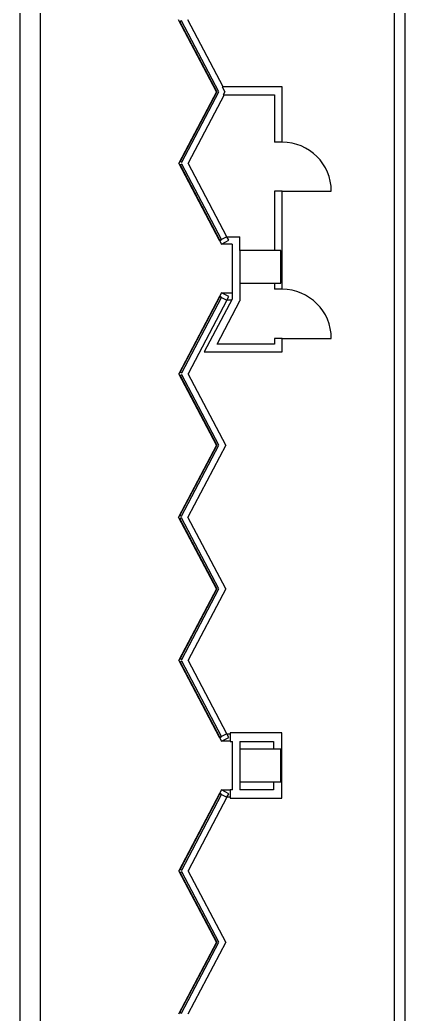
# Model space of a CAD drawing. Extents: x 15208 to 50586, y -518 to 56414.
# Drawn here: x 21842 to 26550, y 23604 to 35764 of the extents above; entities that cross this region are included whole.
import ezdxf

# ---------------------------------------------------------------- set-up
doc = ezdxf.new("R2010")
doc.units = 0
for name, color, linetype in [('A-Column__Concrete', 7, 'CONTINUOUS'), ('A-Door', 252, 'CONTINUOUS'), ('A-Wall__Brick', 7, 'CONTINUOUS'), ('A-Wall__Stud', 252, 'CONTINUOUS'), ('A-Window', 7, 'CONTINUOUS')]:
    doc.layers.add(name, color=color, linetype=linetype)

msp = doc.modelspace()

# ---------------------------------------------------------------- linework, layer by layer
at = {"layer": 'A-Column__Concrete'}
for p, q in [((24532, 32943), (24532, 32543)), ((25032, 32943), (24532, 32943)), ((25032, 32543), (25032, 32943)), ((24532, 32543), (25032, 32543)), ((24532, 26844), (24532, 26444)), ((25032, 26844), (24532, 26844)), ((25032, 26444), (25032, 26844)), ((24532, 26444), (25032, 26444))]:
    msp.add_line(p, q, dxfattribs=at)
at = {"layer": 'A-Door'}
for p, q in [((25048, 33669), (25648, 33669)), ((25048, 31869), (25648, 31869))]:
    msp.add_line(p, q, dxfattribs=at)
at = {"layer": 'A-Door', "color": 252}
for centre in [(25048, 33669), (25048, 31869)]:
    msp.add_arc(centre, 600, 0, 90, dxfattribs=at)
at = {"layer": 'A-Wall__Brick'}
for p, q in [((26422, 17184), (26422, 35945)), ((26550, 17184), (26550, 35945)), ((25048, 34945), (24314, 34945)), ((24314, 34945), (24346, 34884)), ((25048, 34269), (25048, 34945)), ((24346, 34884), (24327, 34849)), ((24327, 34849), (24952, 34849)), ((24952, 34849), (24952, 34269)), ((25048, 34269), (24952, 34269)), ((24952, 33669), (24952, 32943)), ((25048, 33669), (24952, 33669)), ((25048, 32469), (25048, 33669)), ((24372, 33111), (24532, 33111)), ((24532, 32943), (24532, 33111)), ((24435, 33021), (24307, 33021)), ((24435, 33021), (24435, 32349)), ((24532, 32543), (24532, 32328)), ((24952, 32543), (24952, 32469)), ((25048, 32469), (24952, 32469)), ((24435, 32349), (24095, 31703)), ((24254, 31799), (24532, 32328)), ((24952, 31869), (24952, 31799)), ((25048, 31869), (24952, 31869)), ((25048, 31703), (25048, 31869)), ((24952, 31799), (24254, 31799)), ((24095, 31703), (25048, 31703)), ((25045, 27044), (24410, 27044)), ((24410, 27044), (24410, 26939)), ((25045, 26244), (25045, 27044)), ((24410, 26939), (24442, 26939)), ((24442, 26349), (24442, 26939)), ((24532, 26939), (24940, 26939)), ((24532, 26939), (24532, 26844)), ((24940, 26939), (24940, 26844)), ((24532, 26444), (24532, 26349)), ((24940, 26444), (24940, 26349)), ((24442, 26349), (24410, 26349)), ((24410, 26349), (24410, 26244)), ((24940, 26349), (24532, 26349)), ((24410, 26244), (25045, 26244))]:
    msp.add_line(p, q, dxfattribs=at)
at = {"layer": 'A-Wall__Stud'}
for p, q in [((21842, 41889), (21842, -516)), ((22095, -263), (22095, 41889))]:
    msp.add_line(p, q, dxfattribs=at)
at = {"layer": 'A-Window'}
for p, q in [((24244, 34884), (23781, 35764)), ((23817, 35753), (23796, 35742)), ((24275, 34884), (23817, 35753)), ((24325, 34945), (23894, 35764)), ((23796, 35742), (24248, 34884)), ((24244, 34884), (23785, 34012)), ((24248, 34884), (23800, 34034)), ((23821, 34022), (24275, 34884)), ((24339, 34849), (23898, 34012)), ((24283, 33066), (23785, 34012)), ((23800, 34034), (23821, 34022)), ((23821, 34001), (23800, 33990)), ((23800, 33990), (24286, 33067)), ((24307, 33078), (23821, 34001)), ((24372, 33112), (23898, 34012)), ((24372, 33112), (24283, 33066)), ((24286, 33067), (24307, 33078)), ((24395, 33068), (24372, 33112)), ((24283, 33066), (24306, 33021)), ((24306, 33021), (24395, 33068)), ((24283, 32382), (23785, 31436)), ((24286, 32381), (23800, 31458)), ((23821, 31446), (24307, 32370)), ((24306, 32426), (24283, 32382)), ((24283, 32382), (24372, 32336)), ((24307, 32370), (24286, 32381)), ((24395, 32380), (24306, 32426)), ((24307, 32427), (24435, 32427)), ((24372, 32336), (24395, 32380)), ((24372, 32336), (23898, 31436)), ((24428, 32337), (24372, 32337)), ((24244, 30564), (23785, 31436)), ((23800, 31458), (23821, 31446)), ((23821, 31425), (23800, 31414)), ((23800, 31414), (24247, 30564)), ((24274, 30564), (23821, 31425)), ((24357, 30564), (23898, 31436)), ((24244, 30564), (23781, 29684)), ((24247, 30564), (23796, 29706)), ((23817, 29695), (24274, 30564)), ((24357, 30564), (23894, 29684)), ((24244, 28804), (23781, 29684)), ((23796, 29706), (23817, 29695)), ((23817, 29673), (23796, 29662)), ((24275, 28804), (23817, 29673)), ((24357, 28804), (23894, 29684)), ((23796, 29662), (24248, 28804)), ((24244, 28804), (23785, 27932)), ((24248, 28804), (23800, 27954)), ((23821, 27942), (24275, 28804)), ((24357, 28804), (23898, 27932)), ((24283, 26986), (23785, 27932)), ((23800, 27954), (23821, 27942)), ((23821, 27921), (23800, 27910)), ((23800, 27910), (24286, 26987)), ((24307, 26998), (23821, 27921)), ((24372, 27032), (23898, 27932)), ((24372, 27032), (24283, 26986)), ((24286, 26987), (24307, 26998)), ((24395, 26988), (24372, 27032)), ((24372, 27031), (24410, 27031)), ((24283, 26986), (24306, 26941)), ((24306, 26941), (24395, 26988)), ((24410, 26941), (24307, 26941)), ((24283, 26302), (23785, 25356)), ((24286, 26301), (23800, 25378)), ((23821, 25366), (24307, 26290)), ((24306, 26346), (24283, 26302)), ((24283, 26302), (24372, 26256)), ((24307, 26290), (24286, 26301)), ((24395, 26300), (24306, 26346)), ((24307, 26347), (24410, 26347)), ((24372, 26256), (24395, 26300)), ((24372, 26256), (23898, 25356)), ((24410, 26257), (24372, 26257)), ((24244, 24484), (23785, 25356)), ((23800, 25378), (23821, 25366)), ((23821, 25345), (23800, 25334)), ((23800, 25334), (24247, 24484)), ((24274, 24484), (23821, 25345)), ((24357, 24484), (23898, 25356)), ((24244, 24484), (23781, 23604)), ((24247, 24484), (23796, 23626)), ((23817, 23615), (24274, 24484)), ((24357, 24484), (23894, 23604)), ((23796, 23626), (23817, 23615))]:
    msp.add_line(p, q, dxfattribs=at)

doc.saveas('drawing.dxf')
